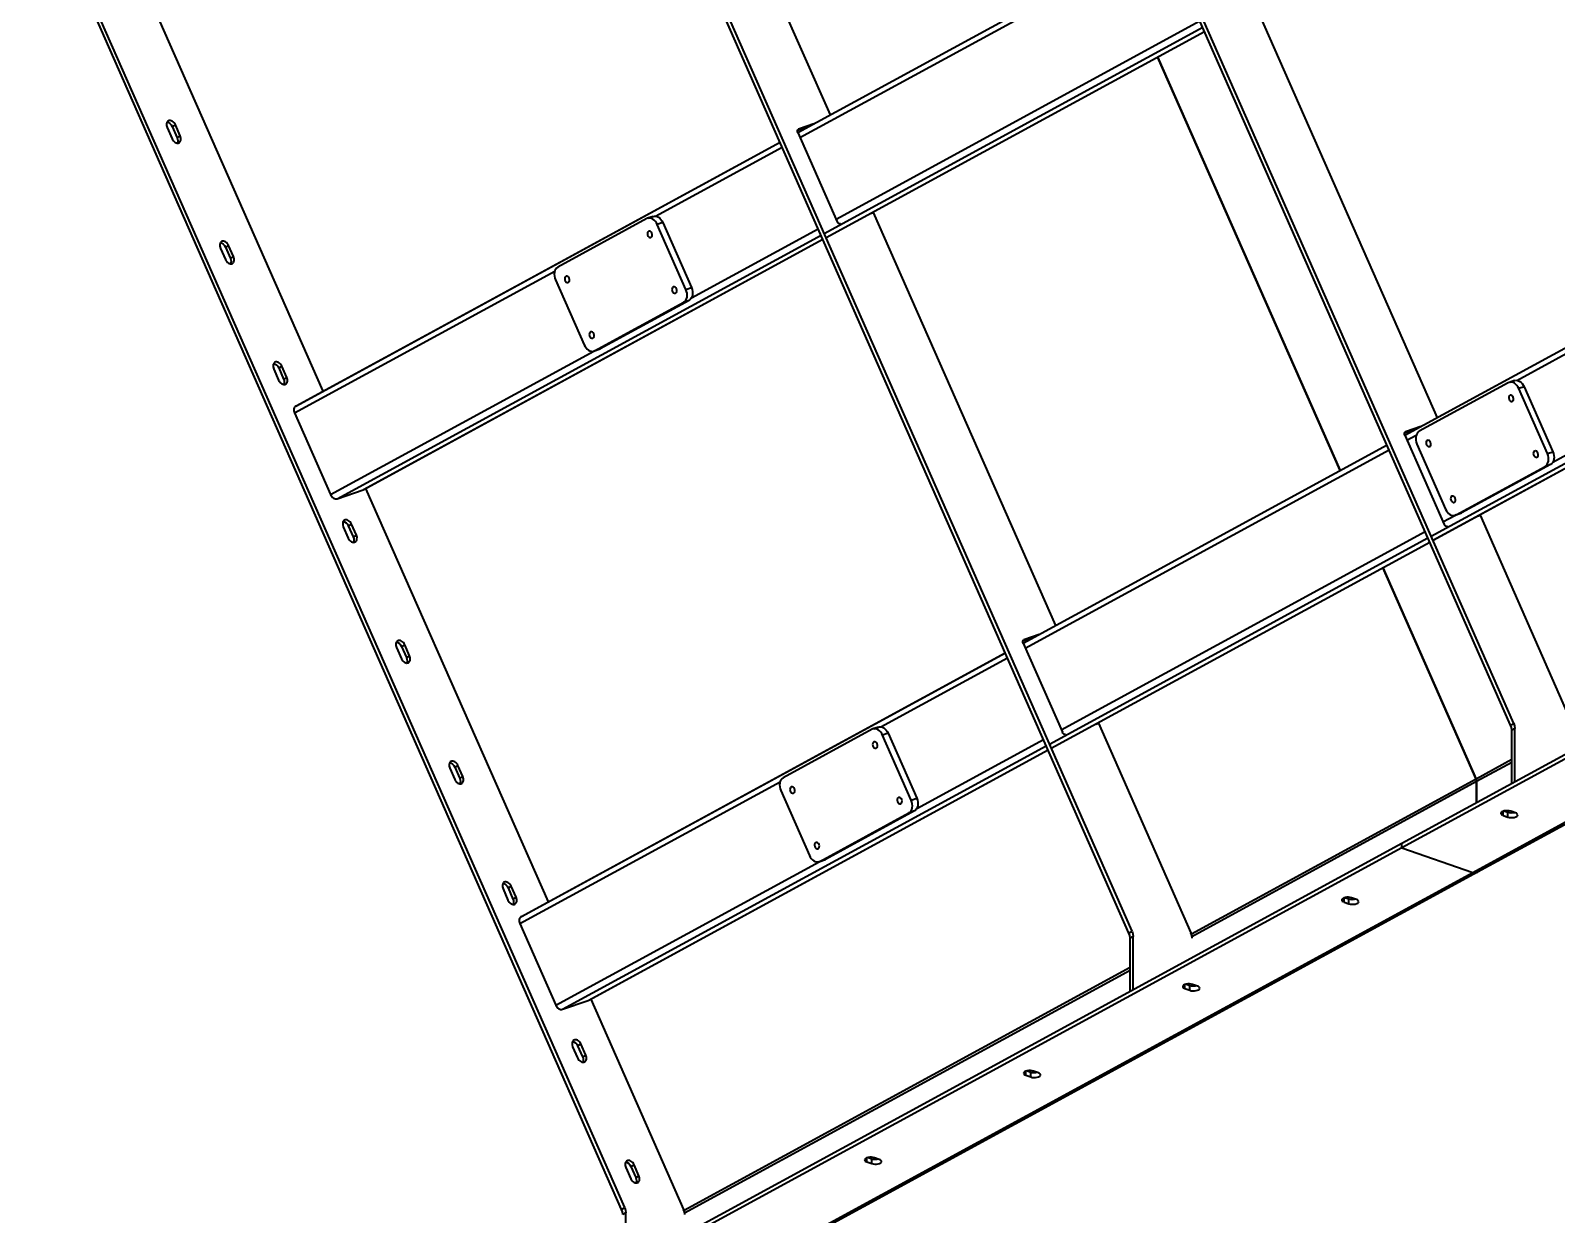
# Model space of a CAD drawing. Header units: millimetres. Extents: x 0 to 594, y 0 to 420.
# Drawn here: x 171.9 to 246.8, y 270.5 to 328.6 of the extents above; entities that cross this region are included whole.
import ezdxf

# ---------------------------------------------------------------- set-up
doc = ezdxf.new("R2010")
doc.units = ezdxf.units.MM

msp = doc.modelspace()

# ---------------------------------------------------------------- linework, layer by layer
at = {"color": 1, "lineweight": 35}
for p, q in [((244.569, 294.511), (215.488, 360.435)), ((244.725, 294.596), (215.645, 360.52)), ((225.828, 284.303), (196.748, 350.227)), ((225.985, 284.388), (196.904, 350.312)), ((202.209, 344.751), (211.157, 324.468)), ((200.919, 270.735), (171.898, 336.522)), ((201.075, 270.82), (172.054, 336.607)), ((209.572, 323.604), (227.442, 333.338)), ((209.573, 323.602), (227.443, 333.336)), ((209.679, 323.361), (227.549, 333.095)), ((177.291, 331.203), (186.247, 310.899)), ((232.01, 329.887), (240.958, 309.604)), ((211.449, 319.35), (229.319, 329.083)), ((210.869, 318.654), (229.453, 328.777)), ((210.96, 318.449), (229.544, 328.572)), ((210.96, 318.447), (229.545, 328.57)), ((236.194, 307.009), (227.237, 327.315)), ((227.237, 327.315), (236.194, 307.009)), ((178.58, 324.044), (178.579, 323.947)), ((178.579, 323.947), (178.609, 323.845)), ((178.591, 324.087), (178.58, 324.044)), ((178.61, 324.125), (178.591, 324.087)), ((178.602, 324.11), (178.675, 324.091)), ((178.609, 323.845), (178.851, 323.298)), ((178.635, 324.155), (178.61, 324.125)), ((178.666, 324.178), (178.635, 324.155)), ((178.708, 324.193), (178.666, 324.178)), ((178.675, 324.091), (178.746, 324.045)), ((178.755, 324.196), (178.708, 324.193)), ((178.746, 324.045), (178.808, 323.979)), ((178.804, 324.186), (178.755, 324.196)), ((178.853, 324.164), (178.804, 324.186)), ((178.808, 323.979), (178.855, 323.898)), ((178.9, 324.132), (178.853, 324.164)), ((178.855, 323.898), (179.011, 323.983)), ((178.855, 323.898), (179.096, 323.351)), ((178.944, 324.089), (178.9, 324.132)), ((178.981, 324.039), (178.944, 324.089)), ((179.011, 323.983), (178.981, 324.039)), ((179.252, 323.436), (179.011, 323.983)), ((209.557, 323.704), (209.572, 323.744)), ((209.557, 323.655), (209.557, 323.704)), ((209.564, 323.728), (210.203, 323.948)), ((209.572, 323.744), (209.6, 323.771)), ((209.612, 323.776), (209.59, 323.764)), ((209.6, 323.771), (209.612, 323.776)), ((210.359, 324.033), (209.612, 323.776)), ((178.851, 323.298), (178.88, 323.242)), ((178.88, 323.242), (178.918, 323.192)), ((178.918, 323.192), (178.961, 323.149)), ((178.961, 323.149), (179.008, 323.117)), ((179.008, 323.117), (179.057, 323.095)), ((179.057, 323.095), (179.106, 323.085)), ((179.096, 323.351), (179.252, 323.436)), ((179.096, 323.351), (179.12, 323.28)), ((179.124, 323.143), (179.103, 323.086)), ((179.106, 323.085), (179.153, 323.088)), ((179.12, 323.28), (179.129, 323.209)), ((179.129, 323.209), (179.124, 323.143)), ((179.153, 323.088), (179.195, 323.104)), ((179.195, 323.104), (179.226, 323.126)), ((179.226, 323.126), (179.251, 323.157)), ((179.251, 323.157), (179.27, 323.194)), ((179.282, 323.334), (179.252, 323.436)), ((179.27, 323.194), (179.282, 323.237)), ((179.282, 323.237), (179.282, 323.334)), ((184.92, 310.177), (208.701, 323.13)), ((184.943, 310.187), (208.702, 323.128)), ((209.572, 323.605), (209.557, 323.655)), ((209.572, 323.605), (211.502, 319.228)), ((202.584, 319.497), (208.808, 322.887)), ((202.16, 319.376), (197.787, 316.994)), ((202.199, 319.393), (202.16, 319.376)), ((202.466, 319.485), (202.199, 319.393)), ((202.262, 319.406), (202.199, 319.393)), ((202.239, 319.403), (202.428, 319.468)), ((202.328, 319.403), (202.262, 319.406)), ((202.395, 319.384), (202.328, 319.403)), ((202.461, 319.35), (202.395, 319.384)), ((202.428, 319.468), (202.466, 319.485)), ((202.524, 319.302), (202.461, 319.35)), ((202.466, 319.485), (202.529, 319.498)), ((202.582, 319.241), (202.524, 319.302)), ((202.529, 319.498), (202.596, 319.495)), ((202.632, 319.17), (202.582, 319.241)), ((202.596, 319.495), (202.663, 319.476)), ((202.663, 319.476), (202.729, 319.442)), ((202.941, 319.182), (202.674, 319.09)), ((202.729, 319.442), (202.792, 319.394)), ((202.792, 319.394), (202.85, 319.333)), ((202.85, 319.333), (202.9, 319.262)), ((202.9, 319.262), (202.941, 319.182)), ((202.941, 319.182), (204.349, 315.991)), ((211.533, 319.179), (211.502, 319.228)), ((213.142, 319.635), (213.269, 319.679)), ((213.269, 319.679), (222.217, 299.396)), ((186.954, 305.628), (210.713, 318.569)), ((202.192, 318.689), (202.185, 318.632)), ((202.185, 318.632), (202.197, 318.57)), ((202.215, 318.735), (202.192, 318.689)), ((202.197, 318.57), (202.226, 318.514)), ((202.253, 318.761), (202.215, 318.735)), ((202.226, 318.514), (202.266, 318.472)), ((202.295, 318.764), (202.253, 318.761)), ((202.266, 318.472), (202.313, 318.451)), ((202.338, 318.747), (202.295, 318.764)), ((202.313, 318.451), (202.358, 318.454)), ((202.377, 318.712), (202.338, 318.747)), ((202.358, 318.454), (202.398, 318.482)), ((202.407, 318.663), (202.377, 318.712)), ((202.398, 318.482), (202.422, 318.533)), ((202.425, 318.597), (202.407, 318.663)), ((202.422, 318.533), (202.425, 318.597)), ((202.674, 319.09), (202.632, 319.17)), ((204.081, 315.899), (202.674, 319.09)), ((204.354, 315.485), (210.578, 318.875)), ((211.574, 319.142), (211.533, 319.179)), ((211.62, 319.123), (211.574, 319.142)), ((211.663, 319.126), (211.62, 319.123)), ((239.373, 308.74), (257.242, 318.474)), ((239.373, 308.738), (257.243, 318.472)), ((181.205, 318.161), (181.194, 318.118)), ((181.194, 318.118), (181.194, 318.021)), ((181.194, 318.021), (181.223, 317.919)), ((181.224, 318.198), (181.205, 318.161)), ((181.216, 318.184), (181.289, 318.165)), ((181.223, 317.919), (181.465, 317.372)), ((181.25, 318.229), (181.224, 318.198)), ((181.281, 318.251), (181.25, 318.229)), ((181.323, 318.267), (181.281, 318.251)), ((181.289, 318.165), (181.36, 318.119)), ((181.369, 318.27), (181.323, 318.267)), ((181.36, 318.119), (181.422, 318.053)), ((181.418, 318.26), (181.369, 318.27)), ((181.467, 318.238), (181.418, 318.26)), ((181.422, 318.053), (181.469, 317.972)), ((181.515, 318.206), (181.467, 318.238)), ((181.469, 317.972), (181.625, 318.057)), ((181.469, 317.972), (181.71, 317.425)), ((181.558, 318.163), (181.515, 318.206)), ((181.595, 318.113), (181.558, 318.163)), ((181.625, 318.057), (181.595, 318.113)), ((181.866, 317.51), (181.625, 318.057)), ((188.226, 306.066), (210.803, 318.364)), ((188.248, 306.076), (210.804, 318.362)), ((244.879, 311.438), (257.35, 318.231)), ((181.465, 317.372), (181.494, 317.316)), ((181.494, 317.316), (181.532, 317.266)), ((181.532, 317.266), (181.575, 317.223)), ((181.575, 317.223), (181.622, 317.191)), ((181.622, 317.191), (181.672, 317.169)), ((181.672, 317.169), (181.72, 317.159)), ((181.71, 317.425), (181.866, 317.51)), ((181.71, 317.425), (181.734, 317.354)), ((181.738, 317.217), (181.717, 317.16)), ((181.72, 317.159), (181.767, 317.162)), ((181.734, 317.354), (181.743, 317.283)), ((181.743, 317.283), (181.738, 317.217)), ((181.767, 317.162), (181.809, 317.177)), ((181.809, 317.177), (181.84, 317.2)), ((181.84, 317.2), (181.865, 317.23)), ((181.865, 317.23), (181.884, 317.268)), ((181.896, 317.408), (181.866, 317.51)), ((181.884, 317.268), (181.896, 317.311)), ((181.896, 317.311), (181.896, 317.408)), ((197.73, 316.952), (197.683, 316.894)), ((197.787, 316.994), (197.73, 316.952)), ((184.863, 309.844), (197.641, 316.804)), ((197.625, 316.74), (197.617, 316.65)), ((197.617, 316.65), (197.623, 316.556)), ((197.623, 316.556), (197.643, 316.46)), ((197.648, 316.823), (197.625, 316.74)), ((197.643, 316.46), (197.676, 316.368)), ((197.683, 316.894), (197.648, 316.823)), ((197.676, 316.368), (199.084, 313.177)), ((198.131, 316.478), (198.125, 316.42)), ((198.125, 316.42), (198.137, 316.358)), ((198.155, 316.523), (198.131, 316.478)), ((198.137, 316.358), (198.165, 316.302)), ((198.192, 316.549), (198.155, 316.523)), ((198.165, 316.302), (198.206, 316.26)), ((198.234, 316.552), (198.192, 316.549)), ((198.206, 316.26), (198.252, 316.239)), ((198.278, 316.535), (198.234, 316.552)), ((198.252, 316.239), (198.298, 316.242)), ((198.317, 316.5), (198.278, 316.535)), ((198.298, 316.242), (198.338, 316.271)), ((198.347, 316.451), (198.317, 316.5)), ((198.338, 316.271), (198.361, 316.321)), ((198.365, 316.385), (198.347, 316.451)), ((198.361, 316.321), (198.365, 316.385)), ((203.398, 315.954), (203.392, 315.896)), ((203.392, 315.896), (203.404, 315.835)), ((203.422, 316), (203.398, 315.954)), ((203.404, 315.835), (203.432, 315.779)), ((203.459, 316.026), (203.422, 316)), ((203.432, 315.779), (203.473, 315.737)), ((203.501, 316.029), (203.459, 316.026)), ((203.473, 315.737), (203.519, 315.716)), ((203.545, 316.012), (203.501, 316.029)), ((203.519, 315.716), (203.565, 315.718)), ((203.584, 315.976), (203.545, 316.012)), ((203.565, 315.718), (203.605, 315.747)), ((203.614, 315.927), (203.584, 315.976)), ((203.605, 315.747), (203.628, 315.798)), ((203.632, 315.862), (203.614, 315.927)), ((203.628, 315.798), (203.632, 315.862)), ((204.074, 315.373), (204.11, 315.445)), ((204.081, 315.899), (204.349, 315.991)), ((204.114, 315.807), (204.081, 315.899)), ((204.11, 315.445), (204.132, 315.527)), ((204.134, 315.712), (204.114, 315.807)), ((204.132, 315.527), (204.14, 315.617)), ((204.14, 315.617), (204.134, 315.712)), ((204.342, 315.465), (204.295, 315.407)), ((204.377, 315.537), (204.342, 315.465)), ((204.349, 315.991), (204.382, 315.899)), ((204.4, 315.619), (204.377, 315.537)), ((204.382, 315.899), (204.402, 315.804)), ((204.408, 315.71), (204.4, 315.619)), ((204.402, 315.804), (204.408, 315.71)), ((199.597, 312.892), (203.97, 315.273)), ((204.238, 315.365), (199.865, 312.984)), ((204.238, 315.365), (203.97, 315.273)), ((203.97, 315.273), (204.027, 315.315)), ((204.027, 315.315), (204.074, 315.373)), ((204.295, 315.407), (204.238, 315.365)), ((246.648, 307.427), (259.119, 314.22)), ((199.338, 313.743), (199.331, 313.685)), ((199.331, 313.685), (199.343, 313.623)), ((199.361, 313.788), (199.338, 313.743)), ((199.343, 313.623), (199.372, 313.567)), ((199.399, 313.814), (199.361, 313.788)), ((199.372, 313.567), (199.412, 313.525)), ((199.441, 313.817), (199.399, 313.814)), ((199.412, 313.525), (199.459, 313.504)), ((199.484, 313.8), (199.441, 313.817)), ((199.459, 313.504), (199.505, 313.507)), ((199.523, 313.765), (199.484, 313.8)), ((199.505, 313.507), (199.544, 313.536)), ((199.553, 313.716), (199.523, 313.765)), ((199.544, 313.536), (199.568, 313.586)), ((199.571, 313.65), (199.553, 313.716)), ((199.568, 313.586), (199.571, 313.65)), ((240.67, 303.791), (259.254, 313.914)), ((240.76, 303.585), (259.345, 313.708)), ((240.761, 303.583), (259.346, 313.706)), ((186.632, 305.833), (199.565, 312.877)), ((199.084, 313.177), (199.125, 313.098)), ((199.125, 313.098), (199.175, 313.026)), ((199.175, 313.026), (199.233, 312.966)), ((199.233, 312.966), (199.296, 312.918)), ((199.296, 312.918), (199.362, 312.883)), ((199.362, 312.883), (199.429, 312.865)), ((199.429, 312.865), (199.496, 312.862)), ((199.496, 312.862), (199.559, 312.875)), ((199.826, 312.967), (199.559, 312.875)), ((199.559, 312.875), (199.597, 312.892)), ((199.597, 312.892), (199.865, 312.984)), ((199.826, 312.967), (199.786, 312.956)), ((199.865, 312.984), (199.826, 312.967)), ((183.82, 312.235), (183.808, 312.192)), ((183.808, 312.192), (183.808, 312.094)), ((183.808, 312.094), (183.838, 311.993)), ((183.838, 312.272), (183.82, 312.235)), ((183.83, 312.258), (183.903, 312.238)), ((183.864, 312.303), (183.838, 312.272)), ((183.838, 311.993), (184.079, 311.446)), ((183.895, 312.325), (183.864, 312.303)), ((183.937, 312.341), (183.895, 312.325)), ((183.903, 312.238), (183.974, 312.193)), ((183.983, 312.344), (183.937, 312.341)), ((183.974, 312.193), (184.036, 312.127)), ((184.032, 312.334), (183.983, 312.344)), ((184.081, 312.312), (184.032, 312.334)), ((184.036, 312.127), (184.083, 312.046)), ((184.129, 312.279), (184.081, 312.312)), ((184.083, 312.046), (184.239, 312.131)), ((184.083, 312.046), (184.324, 311.499)), ((184.172, 312.237), (184.129, 312.279)), ((184.209, 312.187), (184.172, 312.237)), ((184.239, 312.131), (184.209, 312.187)), ((184.48, 311.584), (184.239, 312.131)), ((184.079, 311.446), (184.109, 311.39)), ((184.109, 311.39), (184.146, 311.34)), ((184.146, 311.34), (184.189, 311.297)), ((184.189, 311.297), (184.236, 311.264)), ((184.236, 311.264), (184.286, 311.243)), ((184.286, 311.243), (184.335, 311.233)), ((184.324, 311.499), (184.48, 311.584)), ((184.324, 311.499), (184.348, 311.428)), ((184.352, 311.291), (184.332, 311.233)), ((184.335, 311.233), (184.381, 311.236)), ((184.348, 311.428), (184.358, 311.357)), ((184.358, 311.357), (184.352, 311.291)), ((184.381, 311.236), (184.423, 311.251)), ((184.423, 311.251), (184.454, 311.274)), ((184.454, 311.274), (184.48, 311.304)), ((184.51, 311.482), (184.48, 311.584)), ((184.48, 311.304), (184.498, 311.342)), ((184.498, 311.342), (184.51, 311.385)), ((184.51, 311.385), (184.51, 311.482)), ((244.455, 311.318), (240.082, 308.936)), ((244.493, 311.335), (244.455, 311.318)), ((244.761, 311.427), (244.493, 311.335)), ((244.556, 311.347), (244.493, 311.335)), ((244.534, 311.345), (244.723, 311.41)), ((244.622, 311.344), (244.556, 311.347)), ((244.69, 311.326), (244.622, 311.344)), ((244.756, 311.292), (244.69, 311.326)), ((244.723, 311.41), (244.761, 311.427)), ((244.819, 311.243), (244.756, 311.292)), ((244.761, 311.427), (244.824, 311.44)), ((244.876, 311.183), (244.819, 311.243)), ((244.824, 311.44), (244.89, 311.437)), ((244.927, 311.111), (244.876, 311.183)), ((244.89, 311.437), (244.958, 311.418)), ((244.968, 311.032), (244.927, 311.111)), ((244.958, 311.418), (245.024, 311.384)), ((245.236, 311.124), (244.968, 311.032)), ((246.376, 307.841), (244.968, 311.032)), ((245.024, 311.384), (245.087, 311.335)), ((245.087, 311.335), (245.144, 311.275)), ((245.144, 311.275), (245.195, 311.203)), ((245.195, 311.203), (245.236, 311.124)), ((245.236, 311.124), (246.644, 307.933)), ((244.486, 310.631), (244.48, 310.573)), ((244.48, 310.573), (244.492, 310.511)), ((244.51, 310.676), (244.486, 310.631)), ((244.492, 310.511), (244.52, 310.455)), ((244.547, 310.702), (244.51, 310.676)), ((244.52, 310.455), (244.561, 310.414)), ((244.589, 310.706), (244.547, 310.702)), ((244.561, 310.414), (244.608, 310.392)), ((244.633, 310.688), (244.589, 310.706)), ((244.608, 310.392), (244.653, 310.395)), ((244.672, 310.653), (244.633, 310.688)), ((244.653, 310.395), (244.693, 310.424)), ((244.702, 310.604), (244.672, 310.653)), ((244.693, 310.424), (244.717, 310.475)), ((244.72, 310.538), (244.702, 310.604)), ((244.717, 310.475), (244.72, 310.538)), ((184.845, 310.086), (184.833, 310.043)), ((184.833, 310.043), (184.833, 309.946)), ((184.833, 309.946), (184.863, 309.844)), ((184.864, 310.124), (184.845, 310.086)), ((184.863, 309.844), (186.632, 305.833)), ((184.889, 310.154), (184.864, 310.124)), ((184.92, 310.177), (184.889, 310.154)), ((184.943, 310.187), (184.92, 310.177)), ((239.234, 288.713), (278.277, 309.98)), ((278.277, 309.755), (239.234, 288.488)), ((239.358, 308.84), (239.373, 308.881)), ((239.358, 308.792), (239.358, 308.84)), ((239.372, 308.741), (239.358, 308.792)), ((239.364, 308.864), (240.004, 309.084)), ((239.372, 308.741), (241.303, 304.365)), ((239.373, 308.881), (239.401, 308.907)), ((239.412, 308.912), (239.391, 308.9)), ((239.401, 308.907), (239.412, 308.912)), ((240.16, 309.169), (239.412, 308.912)), ((239.48, 308.497), (239.936, 308.746)), ((239.942, 308.764), (239.92, 308.682)), ((239.978, 308.836), (239.942, 308.764)), ((240.025, 308.894), (239.978, 308.836)), ((240.082, 308.936), (240.025, 308.894)), ((220.632, 298.532), (238.502, 308.266)), ((220.633, 298.53), (238.502, 308.264)), ((220.739, 298.289), (238.609, 308.023)), ((239.92, 308.682), (239.912, 308.592)), ((239.912, 308.592), (239.918, 308.497)), ((239.918, 308.497), (239.937, 308.402)), ((239.937, 308.402), (239.971, 308.31)), ((239.971, 308.31), (241.378, 305.119)), ((240.426, 308.419), (240.419, 308.361)), ((240.419, 308.361), (240.431, 308.3)), ((240.449, 308.465), (240.426, 308.419)), ((240.431, 308.3), (240.46, 308.244)), ((240.487, 308.491), (240.449, 308.465)), ((240.46, 308.244), (240.5, 308.202)), ((240.529, 308.494), (240.487, 308.491)), ((240.5, 308.202), (240.547, 308.181)), ((240.572, 308.477), (240.529, 308.494)), ((240.547, 308.181), (240.593, 308.183)), ((240.611, 308.441), (240.572, 308.477)), ((240.593, 308.183), (240.632, 308.212)), ((240.641, 308.392), (240.611, 308.441)), ((240.632, 308.212), (240.656, 308.263)), ((240.659, 308.327), (240.641, 308.392)), ((240.656, 308.263), (240.659, 308.327)), ((242.708, 287.277), (281.752, 308.544)), ((281.991, 308.555), (242.948, 287.288)), ((245.754, 307.967), (245.716, 307.941)), ((245.796, 307.97), (245.754, 307.967)), ((245.839, 307.953), (245.796, 307.97)), ((245.878, 307.918), (245.839, 307.953)), ((241.892, 304.833), (246.265, 307.215)), ((246.532, 307.307), (242.159, 304.925)), ((245.693, 307.896), (245.686, 307.838)), ((245.686, 307.838), (245.698, 307.776)), ((245.716, 307.941), (245.693, 307.896)), ((245.698, 307.776), (245.727, 307.72)), ((245.727, 307.72), (245.767, 307.679)), ((245.767, 307.679), (245.814, 307.657)), ((245.814, 307.657), (245.86, 307.66)), ((245.86, 307.66), (245.9, 307.689)), ((245.908, 307.869), (245.878, 307.918)), ((245.9, 307.689), (245.923, 307.739)), ((245.926, 307.803), (245.908, 307.869)), ((245.923, 307.739), (245.926, 307.803)), ((246.532, 307.307), (246.265, 307.215)), ((246.265, 307.215), (246.322, 307.257)), ((246.322, 307.257), (246.369, 307.315)), ((246.369, 307.315), (246.404, 307.386)), ((246.376, 307.841), (246.644, 307.933)), ((246.409, 307.749), (246.376, 307.841)), ((246.404, 307.386), (246.427, 307.469)), ((246.429, 307.653), (246.409, 307.749)), ((246.427, 307.469), (246.435, 307.559)), ((246.435, 307.559), (246.429, 307.653)), ((246.589, 307.349), (246.532, 307.307)), ((246.637, 307.407), (246.589, 307.349)), ((246.672, 307.478), (246.637, 307.407)), ((246.644, 307.933), (246.677, 307.841)), ((246.694, 307.561), (246.672, 307.478)), ((246.677, 307.841), (246.697, 307.746)), ((246.703, 307.651), (246.694, 307.561)), ((246.697, 307.746), (246.703, 307.651)), ((186.632, 305.833), (186.66, 305.78)), ((186.66, 305.78), (186.694, 305.733)), ((186.694, 305.733), (186.733, 305.692)), ((186.954, 305.628), (188.226, 306.066)), ((188.226, 306.066), (188.248, 306.076)), ((188.248, 306.076), (188.269, 306.089)), ((188.35, 306.131), (197.307, 285.827)), ((241.656, 305.73), (241.632, 305.684)), ((241.693, 305.755), (241.656, 305.73)), ((241.735, 305.759), (241.693, 305.755)), ((241.779, 305.742), (241.735, 305.759)), ((241.818, 305.706), (241.779, 305.742)), ((241.848, 305.657), (241.818, 305.706)), ((186.733, 305.692), (186.777, 305.659)), ((186.777, 305.659), (186.822, 305.636)), ((186.822, 305.636), (186.868, 305.622)), ((186.868, 305.622), (186.912, 305.62)), ((186.912, 305.62), (186.954, 305.628)), ((241.378, 305.119), (241.42, 305.039)), ((241.42, 305.039), (241.47, 304.968)), ((241.47, 304.968), (241.528, 304.907)), ((241.632, 305.684), (241.626, 305.626)), ((241.626, 305.626), (241.638, 305.564)), ((241.638, 305.564), (241.666, 305.509)), ((241.666, 305.509), (241.707, 305.467)), ((241.707, 305.467), (241.754, 305.446)), ((241.754, 305.446), (241.799, 305.448)), ((241.799, 305.448), (241.839, 305.477)), ((241.839, 305.477), (241.863, 305.528)), ((241.866, 305.592), (241.848, 305.657)), ((241.863, 305.528), (241.866, 305.592)), ((187.227, 304.442), (187.226, 304.345)), ((187.226, 304.345), (187.256, 304.243)), ((187.238, 304.485), (187.227, 304.442)), ((187.257, 304.523), (187.238, 304.485)), ((187.249, 304.509), (187.322, 304.489)), ((187.256, 304.243), (187.497, 303.696)), ((187.282, 304.553), (187.257, 304.523)), ((187.313, 304.576), (187.282, 304.553)), ((187.355, 304.591), (187.313, 304.576)), ((187.322, 304.489), (187.392, 304.444)), ((187.402, 304.594), (187.355, 304.591)), ((187.392, 304.444), (187.454, 304.377)), ((187.451, 304.584), (187.402, 304.594)), ((187.5, 304.563), (187.451, 304.584)), ((187.454, 304.377), (187.501, 304.296)), ((187.547, 304.53), (187.5, 304.563)), ((187.501, 304.296), (187.658, 304.381)), ((187.501, 304.296), (187.743, 303.749)), ((187.591, 304.487), (187.547, 304.53)), ((187.628, 304.437), (187.591, 304.487)), ((187.658, 304.381), (187.628, 304.437)), ((187.899, 303.834), (187.658, 304.381)), ((241.249, 304.486), (241.859, 304.818)), ((241.334, 304.315), (241.303, 304.365)), ((241.375, 304.278), (241.334, 304.315)), ((241.421, 304.26), (241.375, 304.278)), ((241.464, 304.262), (241.421, 304.26)), ((241.528, 304.907), (241.591, 304.859)), ((241.591, 304.859), (241.657, 304.825)), ((241.657, 304.825), (241.724, 304.806)), ((241.724, 304.806), (241.79, 304.803)), ((241.79, 304.803), (241.853, 304.816)), ((242.121, 304.908), (241.853, 304.816)), ((241.853, 304.816), (241.892, 304.833)), ((241.892, 304.833), (242.159, 304.925)), ((242.121, 304.908), (242.08, 304.898)), ((242.159, 304.925), (242.121, 304.908)), ((242.943, 304.771), (243.07, 304.815)), ((243.07, 304.815), (247.615, 294.513)), ((187.497, 303.696), (187.527, 303.64)), ((187.527, 303.64), (187.564, 303.59)), ((187.564, 303.59), (187.608, 303.548)), ((187.608, 303.548), (187.655, 303.515)), ((187.655, 303.515), (187.704, 303.493)), ((187.704, 303.493), (187.753, 303.484)), ((187.743, 303.749), (187.899, 303.834)), ((187.743, 303.749), (187.767, 303.678)), ((187.77, 303.541), (187.75, 303.484)), ((187.753, 303.484), (187.8, 303.487)), ((187.767, 303.678), (187.776, 303.607)), ((187.776, 303.607), (187.77, 303.541)), ((187.8, 303.487), (187.842, 303.502)), ((187.842, 303.502), (187.873, 303.524)), ((187.873, 303.524), (187.898, 303.555)), ((187.898, 303.555), (187.917, 303.592)), ((187.929, 303.733), (187.899, 303.834)), ((187.917, 303.592), (187.928, 303.635)), ((187.928, 303.635), (187.929, 303.733)), ((221.929, 293.582), (240.513, 303.705)), ((222.019, 293.377), (240.604, 303.5)), ((222.02, 293.375), (240.605, 303.498)), ((222.508, 294.278), (240.378, 304.011)), ((242.876, 291.862), (238.298, 302.241)), ((238.298, 302.241), (242.876, 291.862)), ((221.419, 298.961), (220.672, 298.704)), ((189.841, 298.516), (189.84, 298.419)), ((189.84, 298.419), (189.87, 298.317)), ((189.852, 298.559), (189.841, 298.516)), ((189.871, 298.597), (189.852, 298.559)), ((189.863, 298.583), (189.936, 298.563)), ((189.87, 298.317), (190.111, 297.77)), ((189.896, 298.627), (189.871, 298.597)), ((189.927, 298.65), (189.896, 298.627)), ((189.969, 298.665), (189.927, 298.65)), ((189.936, 298.563), (190.007, 298.518)), ((190.016, 298.668), (189.969, 298.665)), ((190.007, 298.518), (190.069, 298.451)), ((190.065, 298.658), (190.016, 298.668)), ((190.114, 298.637), (190.065, 298.658)), ((190.069, 298.451), (190.116, 298.37)), ((190.161, 298.604), (190.114, 298.637)), ((190.116, 298.37), (190.272, 298.455)), ((190.116, 298.37), (190.357, 297.823)), ((190.205, 298.561), (190.161, 298.604)), ((190.242, 298.511), (190.205, 298.561)), ((190.272, 298.455), (190.242, 298.511)), ((190.513, 297.908), (190.272, 298.455)), ((220.617, 298.632), (220.632, 298.672)), ((220.617, 298.584), (220.617, 298.632)), ((220.632, 298.533), (220.617, 298.584)), ((220.624, 298.656), (221.263, 298.876)), ((220.632, 298.672), (220.66, 298.699)), ((220.632, 298.533), (222.562, 294.157)), ((220.672, 298.704), (220.65, 298.692)), ((220.66, 298.699), (220.672, 298.704)), ((190.111, 297.77), (190.141, 297.714)), ((190.141, 297.714), (190.179, 297.664)), ((190.179, 297.664), (190.222, 297.622)), ((190.222, 297.622), (190.269, 297.589)), ((190.269, 297.589), (190.318, 297.567)), ((190.318, 297.567), (190.367, 297.558)), ((190.357, 297.823), (190.513, 297.908)), ((190.357, 297.823), (190.381, 297.752)), ((190.385, 297.615), (190.364, 297.558)), ((190.367, 297.558), (190.414, 297.56)), ((190.381, 297.752), (190.39, 297.681)), ((190.39, 297.681), (190.385, 297.615)), ((190.414, 297.56), (190.456, 297.576)), ((190.456, 297.576), (190.487, 297.598)), ((190.487, 297.598), (190.512, 297.629)), ((190.512, 297.629), (190.531, 297.666)), ((190.543, 297.807), (190.513, 297.908)), ((190.531, 297.666), (190.543, 297.709)), ((190.543, 297.709), (190.543, 297.807)), ((195.98, 285.105), (219.761, 298.058)), ((196.003, 285.115), (219.762, 298.056)), ((213.644, 294.425), (219.868, 297.815)), ((224.202, 294.563), (224.329, 294.607)), ((224.329, 294.607), (228.874, 284.305)), ((244.569, 294.511), (244.725, 294.596)), ((244.611, 294.385), (244.569, 294.511)), ((244.725, 294.596), (244.767, 294.47)), ((244.767, 294.47), (244.781, 294.345)), ((213.22, 294.304), (208.847, 291.922)), ((213.259, 294.321), (213.22, 294.304)), ((213.526, 294.413), (213.259, 294.321)), ((213.321, 294.334), (213.259, 294.321)), ((213.299, 294.331), (213.488, 294.396)), ((213.388, 294.331), (213.321, 294.334)), ((213.455, 294.312), (213.388, 294.331)), ((213.521, 294.278), (213.455, 294.312)), ((213.488, 294.396), (213.526, 294.413)), ((213.584, 294.23), (213.521, 294.278)), ((213.526, 294.413), (213.589, 294.426)), ((213.642, 294.169), (213.584, 294.23)), ((213.589, 294.426), (213.655, 294.423)), ((213.692, 294.098), (213.642, 294.169)), ((213.655, 294.423), (213.723, 294.404)), ((213.733, 294.018), (213.692, 294.098)), ((213.723, 294.404), (213.789, 294.37)), ((214.001, 294.11), (213.733, 294.018)), ((215.141, 290.827), (213.733, 294.018)), ((213.789, 294.37), (213.852, 294.322)), ((213.852, 294.322), (213.909, 294.261)), ((213.909, 294.261), (213.96, 294.19)), ((213.96, 294.19), (214.001, 294.11)), ((214.001, 294.11), (215.409, 290.92)), ((215.414, 290.413), (221.638, 293.803)), ((222.593, 294.107), (222.562, 294.157)), ((222.634, 294.07), (222.593, 294.107)), ((222.68, 294.051), (222.634, 294.07)), ((222.723, 294.054), (222.68, 294.051)), ((244.625, 294.26), (244.611, 294.385)), ((244.781, 294.345), (244.625, 294.26)), ((244.625, 291.65), (244.625, 294.26)), ((244.781, 291.735), (244.781, 294.345)), ((198.014, 280.556), (221.773, 293.497)), ((199.286, 280.994), (221.863, 293.292)), ((199.308, 281.004), (221.864, 293.29)), ((213.251, 293.618), (213.245, 293.56)), ((213.245, 293.56), (213.257, 293.498)), ((213.275, 293.663), (213.251, 293.618)), ((213.257, 293.498), (213.285, 293.442)), ((213.313, 293.689), (213.275, 293.663)), ((213.285, 293.442), (213.326, 293.4)), ((213.355, 293.692), (213.313, 293.689)), ((213.326, 293.4), (213.373, 293.379)), ((213.398, 293.675), (213.355, 293.692)), ((213.373, 293.379), (213.418, 293.382)), ((213.437, 293.64), (213.398, 293.675)), ((213.418, 293.382), (213.458, 293.41)), ((213.467, 293.591), (213.437, 293.64)), ((213.458, 293.41), (213.482, 293.461)), ((213.485, 293.525), (213.467, 293.591)), ((213.482, 293.461), (213.485, 293.525)), ((192.466, 292.633), (192.455, 292.59)), ((192.455, 292.59), (192.455, 292.493)), ((192.455, 292.493), (192.484, 292.391)), ((192.485, 292.671), (192.466, 292.633)), ((192.477, 292.657), (192.55, 292.637)), ((192.484, 292.391), (192.726, 291.844)), ((192.511, 292.701), (192.485, 292.671)), ((192.542, 292.724), (192.511, 292.701)), ((192.584, 292.739), (192.542, 292.724)), ((192.55, 292.637), (192.621, 292.591)), ((192.63, 292.742), (192.584, 292.739)), ((192.621, 292.591), (192.683, 292.525)), ((192.679, 292.732), (192.63, 292.742)), ((192.728, 292.711), (192.679, 292.732)), ((192.683, 292.525), (192.73, 292.444)), ((192.776, 292.678), (192.728, 292.711)), ((192.73, 292.444), (192.886, 292.529)), ((192.73, 292.444), (192.971, 291.897)), ((192.819, 292.635), (192.776, 292.678)), ((192.856, 292.585), (192.819, 292.635)), ((192.886, 292.529), (192.856, 292.585)), ((193.127, 291.982), (192.886, 292.529)), ((244.625, 292.815), (242.876, 291.862)), ((244.625, 292.674), (242.904, 291.737)), ((192.726, 291.844), (192.755, 291.788)), ((192.755, 291.788), (192.793, 291.738)), ((192.793, 291.738), (192.836, 291.696)), ((192.836, 291.696), (192.883, 291.663)), ((192.883, 291.663), (192.932, 291.641)), ((192.932, 291.641), (192.981, 291.631)), ((192.971, 291.897), (193.127, 291.982)), ((192.971, 291.897), (192.995, 291.826)), ((192.999, 291.689), (192.978, 291.632)), ((192.981, 291.631), (193.028, 291.634)), ((192.995, 291.826), (193.004, 291.755)), ((193.004, 291.755), (192.999, 291.689)), ((193.028, 291.634), (193.07, 291.65)), ((193.07, 291.65), (193.101, 291.672)), ((193.101, 291.672), (193.126, 291.703)), ((193.126, 291.703), (193.145, 291.74)), ((193.157, 291.881), (193.127, 291.982)), ((193.145, 291.74), (193.157, 291.783)), ((193.157, 291.783), (193.157, 291.881)), ((195.923, 284.772), (208.701, 291.732)), ((208.685, 291.668), (208.677, 291.578)), ((208.677, 291.578), (208.683, 291.484)), ((208.683, 291.484), (208.703, 291.388)), ((208.708, 291.751), (208.685, 291.668)), ((208.743, 291.822), (208.708, 291.751)), ((208.79, 291.88), (208.743, 291.822)), ((208.847, 291.922), (208.79, 291.88)), ((209.252, 291.477), (209.215, 291.451)), ((209.294, 291.48), (209.252, 291.477)), ((209.338, 291.463), (209.294, 291.48)), ((209.377, 291.428), (209.338, 291.463)), ((242.876, 291.862), (228.896, 284.248)), ((242.904, 291.737), (228.925, 284.123)), ((242.897, 291.799), (242.876, 291.862)), ((242.876, 291.862), (242.897, 291.799)), ((242.904, 291.737), (242.897, 291.799)), ((242.897, 291.799), (242.904, 291.737)), ((242.904, 290.712), (242.904, 291.737)), ((242.904, 291.737), (242.904, 290.712)), ((208.703, 291.388), (208.736, 291.296)), ((208.736, 291.296), (210.144, 288.105)), ((209.191, 291.406), (209.184, 291.348)), ((209.184, 291.348), (209.196, 291.286)), ((209.215, 291.451), (209.191, 291.406)), ((209.196, 291.286), (209.225, 291.23)), ((209.225, 291.23), (209.266, 291.188)), ((209.266, 291.188), (209.312, 291.167)), ((209.312, 291.167), (209.358, 291.17)), ((209.358, 291.17), (209.398, 291.199)), ((209.407, 291.379), (209.377, 291.428)), ((209.398, 291.199), (209.421, 291.249)), ((209.424, 291.313), (209.407, 291.379)), ((209.421, 291.249), (209.424, 291.313)), ((214.458, 290.882), (214.452, 290.824)), ((214.452, 290.824), (214.464, 290.763)), ((214.482, 290.928), (214.458, 290.882)), ((214.464, 290.763), (214.492, 290.707)), ((214.519, 290.954), (214.482, 290.928)), ((214.561, 290.957), (214.519, 290.954)), ((214.605, 290.94), (214.561, 290.957)), ((214.644, 290.904), (214.605, 290.94)), ((214.674, 290.855), (214.644, 290.904)), ((214.665, 290.675), (214.688, 290.726)), ((214.691, 290.79), (214.674, 290.855)), ((214.688, 290.726), (214.691, 290.79)), ((215.141, 290.827), (215.409, 290.92)), ((215.174, 290.735), (215.141, 290.827)), ((215.194, 290.64), (215.174, 290.735)), ((215.409, 290.92), (215.442, 290.827)), ((215.442, 290.827), (215.462, 290.732)), ((215.462, 290.732), (215.468, 290.638)), ((210.657, 287.82), (215.03, 290.201)), ((215.298, 290.294), (210.925, 287.912)), ((214.492, 290.707), (214.533, 290.665)), ((214.533, 290.665), (214.579, 290.644)), ((214.579, 290.644), (214.625, 290.646)), ((214.625, 290.646), (214.665, 290.675)), ((215.298, 290.294), (215.03, 290.201)), ((215.03, 290.201), (215.087, 290.243)), ((215.087, 290.243), (215.134, 290.301)), ((215.134, 290.301), (215.169, 290.373)), ((215.169, 290.373), (215.192, 290.455)), ((215.192, 290.455), (215.2, 290.545)), ((215.2, 290.545), (215.194, 290.64)), ((215.355, 290.335), (215.298, 290.294)), ((215.402, 290.393), (215.355, 290.335)), ((215.437, 290.465), (215.402, 290.393)), ((215.46, 290.547), (215.437, 290.465)), ((215.468, 290.638), (215.46, 290.547)), ((244.099, 290.216), (244.087, 290.179)), ((244.087, 290.179), (244.095, 290.15)), ((244.095, 290.15), (244.117, 290.123)), ((244.133, 290.249), (244.099, 290.216)), ((244.117, 290.123), (244.153, 290.098)), ((244.188, 290.277), (244.133, 290.249)), ((244.153, 290.098), (244.2, 290.077)), ((244.257, 290.297), (244.188, 290.277)), ((244.2, 290.077), (244.2, 290.282)), ((244.2, 290.077), (244.434, 289.996)), ((244.434, 290.221), (244.232, 290.291)), ((244.337, 290.308), (244.257, 290.297)), ((244.421, 290.309), (244.337, 290.308)), ((244.503, 290.3), (244.421, 290.309)), ((244.513, 290.201), (244.434, 290.221)), ((244.434, 289.996), (244.434, 290.221)), ((244.434, 289.996), (244.506, 289.977)), ((244.575, 290.282), (244.503, 290.3)), ((244.506, 289.977), (244.588, 289.968)), ((244.602, 290.192), (244.513, 290.201)), ((244.809, 290.2), (244.575, 290.282)), ((244.588, 289.968), (244.672, 289.969)), ((244.693, 290.196), (244.602, 290.192)), ((244.672, 289.969), (244.752, 289.98)), ((244.777, 290.211), (244.693, 290.196)), ((244.752, 289.98), (244.821, 290)), ((244.856, 290.179), (244.809, 290.2)), ((244.821, 290), (244.876, 290.028)), ((244.892, 290.154), (244.856, 290.179)), ((244.876, 290.028), (244.91, 290.062)), ((244.914, 290.127), (244.892, 290.154)), ((244.91, 290.062), (244.922, 290.098)), ((244.922, 290.098), (244.914, 290.127)), ((200.19, 267.447), (239.234, 288.713)), ((239.234, 288.488), (200.19, 267.222)), ((210.397, 288.671), (210.391, 288.613)), ((210.391, 288.613), (210.403, 288.551)), ((210.421, 288.716), (210.397, 288.671)), ((210.403, 288.551), (210.431, 288.495)), ((210.459, 288.742), (210.421, 288.716)), ((210.431, 288.495), (210.472, 288.453)), ((210.501, 288.745), (210.459, 288.742)), ((210.544, 288.728), (210.501, 288.745)), ((210.583, 288.693), (210.544, 288.728)), ((210.564, 288.435), (210.604, 288.464)), ((210.613, 288.644), (210.583, 288.693)), ((210.604, 288.464), (210.628, 288.514)), ((210.631, 288.578), (210.613, 288.644)), ((210.628, 288.514), (210.631, 288.578)), ((239.234, 288.488), (239.234, 288.713)), ((239.234, 288.488), (239.234, 288.713)), ((239.234, 288.488), (242.708, 287.277)), ((239.234, 288.488), (242.708, 287.277)), ((197.692, 280.761), (210.624, 287.805)), ((210.144, 288.105), (210.185, 288.026)), ((210.185, 288.026), (210.235, 287.955)), ((210.235, 287.955), (210.293, 287.894)), ((210.293, 287.894), (210.356, 287.846)), ((210.356, 287.846), (210.422, 287.811)), ((210.422, 287.811), (210.489, 287.793)), ((210.472, 288.453), (210.519, 288.432)), ((210.489, 287.793), (210.556, 287.79)), ((210.519, 288.432), (210.564, 288.435)), ((210.556, 287.79), (210.619, 287.803)), ((210.886, 287.895), (210.619, 287.803)), ((210.619, 287.803), (210.657, 287.82)), ((210.657, 287.82), (210.925, 287.912)), ((210.886, 287.895), (210.846, 287.884)), ((210.925, 287.912), (210.886, 287.895)), ((203.665, 266.01), (242.708, 287.277)), ((242.948, 287.288), (203.904, 266.021)), ((242.708, 287.277), (242.773, 287.261)), ((242.708, 287.277), (242.773, 287.261)), ((242.773, 287.261), (242.835, 287.257)), ((242.773, 287.261), (242.835, 287.257)), ((242.835, 287.257), (242.894, 287.266)), ((242.835, 287.257), (242.894, 287.266)), ((242.894, 287.266), (242.948, 287.288)), ((242.894, 287.266), (242.948, 287.288)), ((195.081, 286.707), (195.069, 286.664)), ((195.069, 286.664), (195.069, 286.567)), ((195.069, 286.567), (195.098, 286.465)), ((195.099, 286.745), (195.081, 286.707)), ((195.091, 286.73), (195.164, 286.711)), ((195.098, 286.465), (195.34, 285.918)), ((195.125, 286.775), (195.099, 286.745)), ((195.156, 286.798), (195.125, 286.775)), ((195.198, 286.813), (195.156, 286.798)), ((195.164, 286.711), (195.235, 286.665)), ((195.244, 286.816), (195.198, 286.813)), ((195.235, 286.665), (195.297, 286.599)), ((195.293, 286.806), (195.244, 286.816)), ((195.342, 286.784), (195.293, 286.806)), ((195.297, 286.599), (195.344, 286.518)), ((195.39, 286.752), (195.342, 286.784)), ((195.344, 286.518), (195.5, 286.603)), ((195.344, 286.518), (195.585, 285.971)), ((195.433, 286.709), (195.39, 286.752)), ((195.47, 286.659), (195.433, 286.709)), ((195.5, 286.603), (195.47, 286.659)), ((195.741, 286.056), (195.5, 286.603)), ((195.34, 285.918), (195.37, 285.862)), ((195.37, 285.862), (195.407, 285.812)), ((195.407, 285.812), (195.45, 285.769)), ((195.45, 285.769), (195.497, 285.737)), ((195.497, 285.737), (195.547, 285.715)), ((195.547, 285.715), (195.596, 285.705)), ((195.585, 285.971), (195.741, 286.056)), ((195.585, 285.971), (195.609, 285.9)), ((195.613, 285.763), (195.593, 285.706)), ((195.596, 285.705), (195.642, 285.708)), ((195.609, 285.9), (195.619, 285.829)), ((195.619, 285.829), (195.613, 285.763)), ((195.642, 285.708), (195.684, 285.724)), ((195.684, 285.724), (195.715, 285.746)), ((195.715, 285.746), (195.74, 285.777)), ((195.74, 285.777), (195.759, 285.814)), ((195.771, 285.954), (195.741, 286.056)), ((195.759, 285.814), (195.771, 285.857)), ((195.771, 285.857), (195.771, 285.954)), ((236.29, 285.962), (236.279, 285.926)), ((236.279, 285.926), (236.286, 285.897)), ((236.286, 285.897), (236.308, 285.869)), ((236.325, 285.996), (236.29, 285.962)), ((236.308, 285.869), (236.344, 285.845)), ((236.379, 286.024), (236.325, 285.996)), ((236.344, 285.845), (236.391, 285.824)), ((236.449, 286.044), (236.379, 286.024)), ((236.391, 285.824), (236.391, 286.028)), ((236.391, 285.824), (236.626, 285.742)), ((236.626, 285.967), (236.423, 286.038)), ((236.529, 286.055), (236.449, 286.044)), ((236.613, 286.056), (236.529, 286.055)), ((236.694, 286.047), (236.613, 286.056)), ((236.704, 285.948), (236.626, 285.967)), ((236.626, 285.742), (236.626, 285.967)), ((236.626, 285.742), (236.698, 285.724)), ((236.766, 286.028), (236.694, 286.047)), ((236.698, 285.724), (236.779, 285.715)), ((236.793, 285.939), (236.704, 285.948)), ((237, 285.947), (236.766, 286.028)), ((236.779, 285.715), (236.863, 285.716)), ((236.884, 285.942), (236.793, 285.939)), ((236.863, 285.716), (236.943, 285.727)), ((236.968, 285.958), (236.884, 285.942)), ((236.943, 285.727), (237.013, 285.747)), ((237.048, 285.926), (237, 285.947)), ((237.013, 285.747), (237.067, 285.775)), ((237.083, 285.901), (237.048, 285.926)), ((237.067, 285.775), (237.101, 285.808)), ((237.105, 285.873), (237.083, 285.901)), ((237.101, 285.808), (237.113, 285.844)), ((237.113, 285.844), (237.105, 285.873)), ((195.905, 285.014), (195.893, 284.971)), ((195.893, 284.971), (195.893, 284.874)), ((195.893, 284.874), (195.923, 284.772)), ((195.924, 285.052), (195.905, 285.014)), ((195.923, 284.772), (197.692, 280.761)), ((195.949, 285.082), (195.924, 285.052)), ((195.98, 285.105), (195.949, 285.082)), ((196.003, 285.115), (195.98, 285.105)), ((225.828, 284.303), (225.985, 284.388)), ((225.87, 284.177), (225.828, 284.303)), ((225.884, 284.052), (225.87, 284.177)), ((226.04, 284.137), (225.884, 284.052)), ((225.884, 281.442), (225.884, 284.052)), ((225.985, 284.388), (226.026, 284.262)), ((226.026, 284.262), (226.04, 284.137)), ((226.04, 281.527), (226.04, 284.137)), ((228.915, 284.179), (228.874, 284.305)), ((228.929, 284.053), (228.915, 284.179)), ((225.884, 282.607), (203.986, 270.679)), ((225.884, 282.466), (204.015, 270.555)), ((228.516, 281.742), (228.482, 281.709)), ((228.57, 281.77), (228.516, 281.742)), ((228.64, 281.791), (228.57, 281.77)), ((228.583, 281.571), (228.583, 281.775)), ((228.817, 281.714), (228.614, 281.785)), ((228.72, 281.802), (228.64, 281.791)), ((228.804, 281.803), (228.72, 281.802)), ((228.885, 281.793), (228.804, 281.803)), ((228.957, 281.775), (228.885, 281.793)), ((229.192, 281.693), (228.957, 281.775)), ((198.014, 280.556), (199.286, 280.994)), ((199.286, 280.994), (199.308, 281.004)), ((199.308, 281.004), (199.329, 281.017)), ((199.41, 281.059), (203.964, 270.736)), ((228.482, 281.709), (228.47, 281.673)), ((228.47, 281.673), (228.477, 281.644)), ((228.477, 281.644), (228.5, 281.616)), ((228.5, 281.616), (228.535, 281.591)), ((228.535, 281.591), (228.583, 281.571)), ((228.583, 281.571), (228.817, 281.489)), ((228.896, 281.694), (228.817, 281.714)), ((228.817, 281.489), (228.817, 281.714)), ((228.817, 281.489), (228.889, 281.47)), ((228.889, 281.47), (228.97, 281.461)), ((228.985, 281.686), (228.896, 281.694)), ((228.97, 281.461), (229.054, 281.462)), ((229.076, 281.689), (228.985, 281.686)), ((229.054, 281.462), (229.134, 281.473)), ((229.16, 281.704), (229.076, 281.689)), ((229.134, 281.473), (229.204, 281.494)), ((229.239, 281.672), (229.192, 281.693)), ((229.204, 281.494), (229.258, 281.521)), ((229.275, 281.648), (229.239, 281.672)), ((229.258, 281.521), (229.292, 281.555)), ((229.297, 281.62), (229.275, 281.648)), ((229.292, 281.555), (229.304, 281.591)), ((229.304, 281.591), (229.297, 281.62)), ((197.692, 280.761), (197.72, 280.709)), ((197.72, 280.709), (197.754, 280.661)), ((197.754, 280.661), (197.793, 280.62)), ((197.793, 280.62), (197.836, 280.587)), ((197.836, 280.587), (197.882, 280.564)), ((197.882, 280.564), (197.928, 280.551)), ((197.928, 280.551), (197.972, 280.548)), ((197.972, 280.548), (198.014, 280.556)), ((198.488, 278.915), (198.487, 278.817)), ((198.487, 278.817), (198.517, 278.715)), ((198.499, 278.958), (198.488, 278.915)), ((198.518, 278.995), (198.499, 278.958)), ((198.51, 278.981), (198.583, 278.961)), ((198.543, 279.025), (198.518, 278.995)), ((198.574, 279.048), (198.543, 279.025)), ((198.616, 279.063), (198.574, 279.048)), ((198.583, 278.961), (198.653, 278.916)), ((198.663, 279.066), (198.616, 279.063)), ((198.653, 278.916), (198.715, 278.85)), ((198.712, 279.057), (198.663, 279.066)), ((198.761, 279.035), (198.712, 279.057)), ((198.715, 278.85), (198.762, 278.769)), ((198.808, 279.002), (198.761, 279.035)), ((198.762, 278.769), (198.919, 278.854)), ((198.762, 278.769), (199.004, 278.222)), ((198.851, 278.96), (198.808, 279.002)), ((198.889, 278.909), (198.851, 278.96)), ((198.919, 278.854), (198.889, 278.909)), ((199.16, 278.307), (198.919, 278.854)), ((198.517, 278.715), (198.758, 278.168)), ((198.758, 278.168), (198.788, 278.113)), ((198.788, 278.113), (198.825, 278.062)), ((198.825, 278.062), (198.869, 278.02)), ((198.869, 278.02), (198.916, 277.987)), ((198.916, 277.987), (198.965, 277.965)), ((199.004, 278.222), (199.16, 278.307)), ((199.004, 278.222), (199.028, 278.151)), ((199.031, 278.013), (199.011, 277.956)), ((199.028, 278.151), (199.037, 278.08)), ((199.037, 278.08), (199.031, 278.013)), ((199.061, 277.959), (199.103, 277.974)), ((199.103, 277.974), (199.134, 277.997)), ((199.134, 277.997), (199.159, 278.027)), ((199.159, 278.027), (199.178, 278.064)), ((199.19, 278.205), (199.16, 278.307)), ((199.178, 278.064), (199.189, 278.108)), ((199.189, 278.108), (199.19, 278.205)), ((198.965, 277.965), (199.014, 277.956)), ((199.014, 277.956), (199.061, 277.959)), ((220.673, 277.456), (220.661, 277.419)), ((220.661, 277.419), (220.669, 277.39)), ((220.669, 277.39), (220.691, 277.363)), ((220.707, 277.489), (220.673, 277.456)), ((220.691, 277.363), (220.727, 277.338)), ((220.762, 277.517), (220.707, 277.489)), ((220.727, 277.338), (220.774, 277.317)), ((220.831, 277.537), (220.762, 277.517)), ((220.774, 277.317), (220.774, 277.521)), ((220.774, 277.317), (221.008, 277.236)), ((221.008, 277.461), (220.806, 277.531)), ((220.911, 277.548), (220.831, 277.537)), ((220.995, 277.549), (220.911, 277.548)), ((221.076, 277.54), (220.995, 277.549)), ((221.087, 277.441), (221.008, 277.461)), ((221.008, 277.236), (221.008, 277.461)), ((221.008, 277.236), (221.08, 277.217)), ((221.149, 277.521), (221.076, 277.54)), ((221.176, 277.432), (221.087, 277.441)), ((221.383, 277.44), (221.149, 277.521)), ((221.267, 277.436), (221.176, 277.432)), ((221.351, 277.451), (221.267, 277.436)), ((221.325, 277.22), (221.395, 277.24)), ((221.43, 277.419), (221.383, 277.44)), ((221.395, 277.24), (221.449, 277.268)), ((221.466, 277.394), (221.43, 277.419)), ((221.449, 277.268), (221.484, 277.302)), ((221.488, 277.367), (221.466, 277.394)), ((221.484, 277.302), (221.496, 277.338)), ((221.496, 277.338), (221.488, 277.367)), ((221.08, 277.217), (221.162, 277.208)), ((221.162, 277.208), (221.246, 277.209)), ((221.246, 277.209), (221.325, 277.22)), ((201.102, 272.988), (201.101, 272.891)), ((201.101, 272.891), (201.131, 272.789)), ((201.113, 273.032), (201.102, 272.988)), ((201.132, 273.069), (201.113, 273.032)), ((201.124, 273.055), (201.197, 273.035)), ((201.131, 272.789), (201.372, 272.242)), ((201.157, 273.099), (201.132, 273.069)), ((201.188, 273.122), (201.157, 273.099)), ((201.23, 273.137), (201.188, 273.122)), ((201.197, 273.035), (201.268, 272.99)), ((201.277, 273.14), (201.23, 273.137)), ((201.268, 272.99), (201.33, 272.923)), ((201.326, 273.131), (201.277, 273.14)), ((201.375, 273.109), (201.326, 273.131)), ((201.33, 272.923), (201.377, 272.842)), ((201.422, 273.076), (201.375, 273.109)), ((201.377, 272.842), (201.533, 272.928)), ((201.377, 272.842), (201.618, 272.295)), ((201.466, 273.034), (201.422, 273.076)), ((201.503, 272.983), (201.466, 273.034)), ((201.533, 272.928), (201.503, 272.983)), ((201.774, 272.381), (201.533, 272.928)), ((212.864, 273.202), (212.853, 273.166)), ((212.853, 273.166), (212.86, 273.137)), ((212.86, 273.137), (212.882, 273.109)), ((212.899, 273.236), (212.864, 273.202)), ((212.882, 273.109), (212.918, 273.085)), ((212.953, 273.264), (212.899, 273.236)), ((212.918, 273.085), (212.965, 273.064)), ((213.023, 273.284), (212.953, 273.264)), ((212.965, 273.064), (212.965, 273.268)), ((212.965, 273.064), (213.199, 272.982)), ((213.199, 273.207), (212.997, 273.278)), ((213.103, 273.295), (213.023, 273.284)), ((213.187, 273.296), (213.103, 273.295)), ((213.268, 273.287), (213.187, 273.296)), ((213.278, 273.187), (213.199, 273.207)), ((213.199, 272.982), (213.199, 273.207)), ((213.199, 272.982), (213.272, 272.964)), ((213.34, 273.268), (213.268, 273.287)), ((213.272, 272.964), (213.353, 272.954)), ((213.367, 273.179), (213.278, 273.187)), ((213.574, 273.186), (213.34, 273.268)), ((213.353, 272.954), (213.437, 272.955)), ((213.458, 273.182), (213.367, 273.179)), ((213.437, 272.955), (213.517, 272.967)), ((213.542, 273.198), (213.458, 273.182)), ((213.517, 272.967), (213.587, 272.987)), ((213.622, 273.166), (213.574, 273.186)), ((213.587, 272.987), (213.641, 273.015)), ((213.657, 273.141), (213.622, 273.166)), ((213.641, 273.015), (213.675, 273.048)), ((213.679, 273.113), (213.657, 273.141)), ((213.675, 273.048), (213.687, 273.084)), ((213.687, 273.084), (213.679, 273.113)), ((201.372, 272.242), (201.402, 272.187)), ((201.402, 272.187), (201.44, 272.136)), ((201.44, 272.136), (201.483, 272.094)), ((201.483, 272.094), (201.53, 272.061)), ((201.53, 272.061), (201.579, 272.039)), ((201.579, 272.039), (201.628, 272.03)), ((201.618, 272.295), (201.774, 272.381)), ((201.618, 272.295), (201.642, 272.224)), ((201.646, 272.087), (201.625, 272.03)), ((201.628, 272.03), (201.675, 272.033)), ((201.642, 272.224), (201.651, 272.154)), ((201.651, 272.154), (201.646, 272.087)), ((201.675, 272.033), (201.717, 272.048)), ((201.717, 272.048), (201.748, 272.071)), ((201.748, 272.071), (201.773, 272.101)), ((201.773, 272.101), (201.792, 272.138)), ((201.804, 272.279), (201.774, 272.381)), ((201.792, 272.138), (201.803, 272.181)), ((201.803, 272.181), (201.804, 272.279)), ((200.919, 270.735), (201.075, 270.82)), ((200.96, 270.609), (200.919, 270.735)), ((200.974, 270.484), (200.96, 270.609)), ((201.131, 270.569), (200.974, 270.484)), ((201.075, 270.82), (201.116, 270.694)), ((201.116, 270.694), (201.131, 270.569)), ((201.131, 267.959), (201.131, 270.569)), ((204.006, 270.61), (203.964, 270.736)), ((204.02, 270.485), (204.006, 270.61))]:
    msp.add_line(p, q, dxfattribs=at)

doc.saveas('drawing.dxf')
